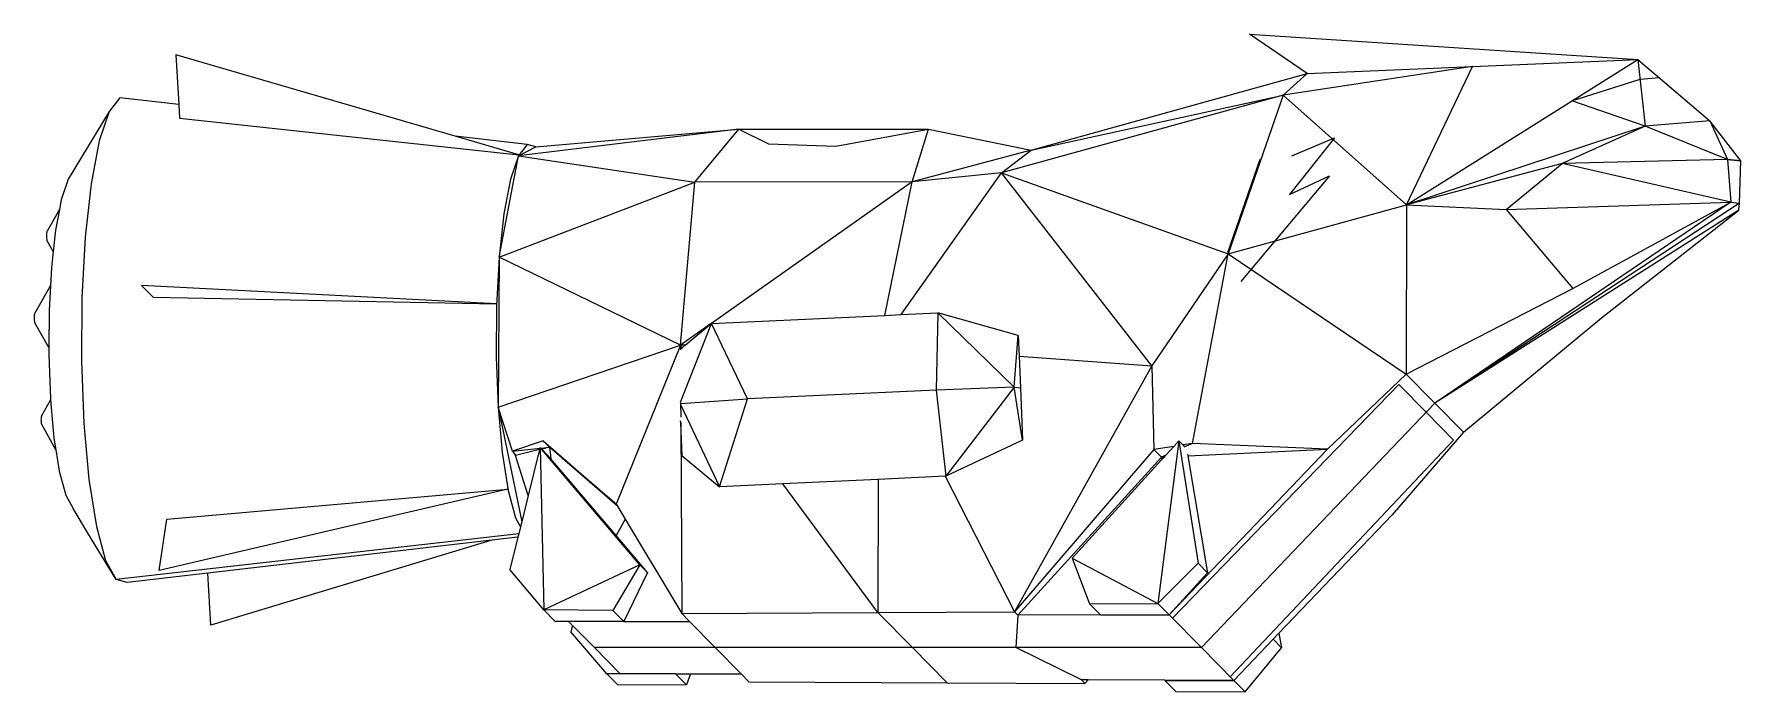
# Model space of a CAD drawing. Extents: x -1184 to 1164, y -483 to 422.
import ezdxf

# ---------------------------------------------------------------- set-up
doc = ezdxf.new("R2010")
doc.units = 0
doc.header["$MEASUREMENT"] = 0
doc.layers.get('0').update_dxf_attribs({"linetype": 'CONTINUOUS'})

msp = doc.modelspace()

# ---------------------------------------------------------------- linework, layer by layer
for p, q in [((566.8, 367.7), (487.6, 422.1)), ((487.6, 422.1), (1022.1, 387.4)), ((-989.6, 393.4), (-985.3, 325.2)), ((-605.3, 281.5), (-989.6, 393.4)), ((794.5, 377.6), (534, 338.2)), ((566.8, 367.7), (1022.1, 387.4)), ((566.8, 367.7), (1022.1, 387.4)), ((566.8, 367.7), (794.5, 377.6)), ((703.5, 187.4), (1022.1, 387.4)), ((703.5, 187.4), (794.5, 377.6)), ((794.5, 377.6), (1022.1, 387.4)), ((1022.1, 387.4), (1121.2, 302.7)), ((1022.1, 387.4), (1032.2, 295.6)), ((187.1, 262.4), (566.8, 367.7)), ((534, 338.2), (566.8, 367.7)), ((931.3, 330.4), (1025.1, 360.2)), ((1025.1, 360.2), (1051.7, 362.2)), ((-1066.5, 334.6), (-1081.3, 315.6)), ((-985.3, 325.2), (-1066.5, 334.6)), ((534, 338.2), (146.7, 231)), ((187.1, 262.4), (534, 338.2)), ((534, 338.2), (458.5, 119.7)), ((534, 338.2), (703.5, 187.4)), ((1032.2, 295.6), (931.3, 330.4)), ((-1081.3, 315.6), (-1137.6, 222.4)), ((-1081.3, 315.6), (-1094.8, 275.3)), ((-985.3, 325.2), (-984.2, 306.3)), ((-984.2, 306.3), (-517.6, 255.9)), ((-215.1, 291.1), (-518.2, 254.8)), ((-494, 267), (-215.1, 291.1)), ((-275.2, 218.6), (-215.1, 291.1)), ((-215.1, 291.1), (-173.9, 271)), ((-215.1, 291.1), (45.9, 291.1)), ((-81.3, 268.1), (45.9, 291.1)), ((23.5, 218.8), (45.9, 291.1)), ((45.9, 291.1), (187.1, 262.4)), ((1032.2, 295.6), (703.5, 187.4)), ((1032.2, 295.6), (917.7, 243.9)), ((1121.2, 302.7), (1032.2, 295.6)), ((1145.2, 249.6), (1032.2, 295.6)), ((1145.2, 249.6), (1032.2, 295.6)), ((1121.2, 302.7), (1145.2, 249.6)), ((1163.7, 247.6), (1121.2, 302.7)), ((-1094.8, 275.3), (-1106, 216.2)), ((-506.2, 270.1), (-605.3, 281.5)), ((-517.6, 255.9), (-605.3, 281.5)), ((-506.2, 270.1), (-518.2, 254.8)), ((-518.2, 254.8), (-494, 267)), ((-494, 267), (-506.2, 270.1)), ((-173.9, 271), (-81.3, 268.1)), ((187.1, 262.4), (23.5, 218.8)), ((146.7, 231), (187.1, 262.4)), ((604.7, 279.5), (542.5, 201.5)), ((545.8, 254.7), (604.7, 279.5)), ((-544.7, 115.2), (-518.2, 254.8)), ((-518.2, 254.8), (-529.1, 222.3)), ((-518.2, 254.8), (-275.2, 218.6)), ((501.7, 249.5), (457.3, 121)), ((917.7, 243.9), (703.5, 187.4)), ((840.8, 180.8), (917.7, 243.9)), ((1145.2, 249.6), (917.7, 243.9)), ((1150, 190.8), (917.7, 243.9)), ((1145.2, 249.6), (1150, 190.8)), ((1145.2, 249.6), (1163.7, 247.6)), ((1163.7, 247.6), (1145.2, 249.6)), ((1161.9, 189.5), (1163.7, 247.6)), ((-1137.6, 222.4), (-1147.1, 194)), ((-1106, 216.2), (-1114.2, 142.5)), ((-544.7, 115.2), (-275.2, 218.6)), ((-529.1, 222.3), (-538.1, 174.7)), ((-295.3, -6.1), (-275.2, 218.6)), ((23.5, 218.8), (-275.2, 218.6)), ((23.5, 218.8), (-252.5, 24)), ((-13.9, 35.1), (23.5, 218.8)), ((8.3, 36.2), (146.7, 231)), ((146.7, 231), (23.5, 218.8)), ((353.2, -34.3), (146.7, 231)), ((146.7, 231), (458.5, 119.7)), ((597.8, 227.2), (475.8, 81.6)), ((542.5, 201.5), (597.8, 227.2)), ((-1147.1, 194), (-1149.5, 180.9)), ((1150, 190.8), (742.8, -85.7)), ((1161.9, 189.5), (742.8, -85.7)), ((840.8, 180.8), (1150, 190.8)), ((932.6, 71.9), (1150, 190.8)), ((1150, 190.8), (1161.9, 189.5)), ((1160.9, 179.7), (1161.9, 189.5)), ((-1149.5, 180.9), (-1166.5, 150.9)), ((-1149.5, 180.9), (-1154.9, 152.5)), ((-538.1, 174.7), (-544.7, 115.2)), ((458.5, 119.7), (703.5, 187.4)), ((703.5, 187.4), (703.4, -45.7)), ((703.5, 187.4), (840.8, 180.8)), ((1160.9, 179.7), (742.8, -85.7)), ((840.8, 180.8), (932.6, 71.9)), ((972.1, 31.9), (1160.9, 179.7)), ((-1167.2, 148), (-1167.4, 146.4)), ((-1167.4, 146.4), (-1167.4, 144.6)), ((-1167.4, 144.6), (-1167.4, 142.8)), ((-1167.4, 142.8), (-1167.3, 141.2)), ((-1167.3, 141.2), (-1167.1, 139.7)), ((-1167, 149.3), (-1167.2, 148)), ((-1166.8, 150.3), (-1167, 149.3)), ((-1166.5, 150.9), (-1166.8, 150.3)), ((-1154.9, 152.5), (-1158.2, 122.8)), ((-1114.2, 142.5), (-1118.7, 59.2)), ((-1167.1, 139.7), (-1166.9, 138.5)), ((-1166.9, 138.5), (-1166.6, 137.8)), ((-1158.2, 122.8), (-1166.6, 137.8)), ((-1158.2, 122.8), (-1160.7, 100.6)), ((458.5, 119.7), (353.2, -34.3)), ((409.1, -141.2), (458.5, 119.7)), ((458.5, 119.7), (703.4, -45.7)), ((-1160.7, 100.6), (-1162, 76.1)), ((-544.7, 115.2), (-548.3, 48)), ((-544.7, 115.2), (-546.2, -91.2)), ((-295.3, -6.1), (-544.7, 115.2)), ((-1162, 76.1), (-1183.4, 38.2)), ((-1162, 76.1), (-1163.9, 42)), ((-1036.6, 76.3), (-1020.8, 59.9)), ((-548.2, 50.9), (-1036.6, 76.3)), ((703.4, -45.7), (932.6, 71.9)), ((-1118.7, 59.2), (-1119.4, -28.1)), ((-1020.8, 59.9), (-548.2, 50.9)), ((-548.3, 48), (-548.9, -22.4)), ((-1184.3, 33.6), (-1184.4, 31.9)), ((-1184.4, 31.9), (-1184.3, 30.1)), ((-1184.2, 35.2), (-1184.3, 33.6)), ((-1184.3, 30.1), (-1184.2, 28.4)), ((-1184, 36.6), (-1184.2, 35.2)), ((-1184.2, 28.4), (-1184.1, 26.9)), ((-1184.1, 26.9), (-1183.8, 25.8)), ((-1183.7, 37.6), (-1184, 36.6)), ((-1183.8, 25.8), (-1183.6, 25)), ((-1183.4, 38.2), (-1183.7, 37.6)), ((-1164.3, -9.3), (-1183.6, 25)), ((-1163.9, 42), (-1164.3, -9.3)), ((-252.9, 23.8), (-295.3, -6.1)), ((-295, -84.3), (-252.6, 24)), ((-288.8, -6.1), (-252.9, 23.8)), ((-252.9, 23.8), (-252.6, 24)), ((-202.9, -79.9), (-252.6, 24)), ((-252.6, 24), (-252.5, 24)), ((-252.5, 24), (-13.9, 35.1)), ((-13.9, 35.1), (8.3, 36.2)), ((8.3, 36.2), (59, 38.5)), ((59, 38.5), (56.8, -67.8)), ((164.1, -63.9), (59, 38.5)), ((169.5, 7.3), (59, 38.5)), ((782.2, -125.7), (972.1, 31.9)), ((164.1, -63.9), (169.5, 7.3)), ((169.5, 7.3), (170.7, -21.1)), ((-1164.3, -9.3), (-1164.3, -19.4)), ((-1164.3, -19.4), (-1162, -79.4)), ((-548.9, -22.4), (-546.2, -91.2)), ((-546.2, -91.2), (-295.3, -6.1)), ((-295.3, -6.1), (-383.6, -224.7)), ((-295.4, -11.6), (-295.3, -11.5)), ((-288.8, -6.1), (-295.3, -6.1)), ((-295.3, -6.1), (-295.3, -11.5)), ((-292.8, -9.5), (-295.3, -6.1)), ((-295.3, -11.5), (-292.8, -9.5)), ((-292.8, -9.5), (-288.8, -6.1)), ((170.7, -21.1), (353.2, -34.3)), ((170.7, -21.1), (172.5, -64.6)), ((-1119.4, -28.1), (-1116.1, -113.5)), ((353.2, -34.3), (164.4, -372.9)), ((353.2, -34.3), (356.1, -149.6)), ((703.4, -45.7), (594.9, -148.9)), ((742.8, -85.7), (703.4, -45.7)), ((56.8, -67.8), (-202.9, -79.9)), ((164.1, -63.9), (56.8, -67.8)), ((56.8, -67.8), (70, -186.4)), ((164.1, -63.9), (70, -186.4)), ((164.1, -63.9), (172.5, -64.6)), ((175.4, -136.5), (164.1, -63.9)), ((172.5, -64.6), (175.4, -136.5)), ((381.9, -381.8), (693.2, -60)), ((693.2, -60), (730.8, -98.2)), ((-1161.9, -81.1), (-1174.2, -103.4)), ((-1162, -79.4), (-1161.9, -81.1)), ((-1161.9, -81.1), (-1157.1, -133.9)), ((-546.2, -91.2), (-540.6, -153.8)), ((-546.2, -91.2), (-513.6, -249.1)), ((-526.2, -151.9), (-546.2, -91.2)), ((-294.9, -85.1), (-294.8, -105.1)), ((-294.8, -86.3), (-202.9, -79.9)), ((-294.8, -88.7), (-241.5, -200.8)), ((-241.5, -200.8), (-202.9, -79.9)), ((742.8, -85.7), (421.5, -422.1)), ((742.8, -85.7), (782.2, -125.7)), ((-1174.9, -107.1), (-1175, -108.6)), ((-1175, -108.6), (-1174.9, -110)), ((-1174.8, -105.8), (-1174.9, -107.1)), ((-1174.9, -110), (-1174.9, -111.4)), ((-1174.9, -111.4), (-1174.7, -112.5)), ((-1174.6, -104.7), (-1174.8, -105.8)), ((-1174.7, -112.5), (-1174.5, -113.5)), ((-1174.4, -103.9), (-1174.6, -104.7)), ((-1174.5, -113.5), (-1174.3, -114.1)), ((-1174.2, -103.4), (-1174.4, -103.9)), ((-1154.5, -150.1), (-1174.3, -114.1)), ((-1116.1, -113.5), (-1109.1, -191)), ((-294.8, -112.3), (-294.9, -110.2)), ((-294.8, -112.3), (-293.5, -375.2)), ((-292.9, -158.3), (-294.8, -112.3)), ((768.5, -136.5), (730.8, -98.2)), ((-1157.1, -133.9), (-1154.5, -150.1)), ((-484.1, -137.4), (-526.2, -151.9)), ((-484.1, -137.4), (-383.6, -224.7)), ((-484.1, -137.4), (-475.4, -146.3)), ((175.4, -136.5), (70, -186.4)), ((390.4, -137.8), (361.5, -361.2)), ((383.7, -145.2), (390.4, -137.8)), ((390.4, -137.8), (416.9, -305.8)), ((390.4, -137.8), (395.8, -143.3)), ((461.2, -462.4), (768.5, -136.5)), ((782.2, -125.7), (683.8, -239.2)), ((-1154.5, -150.1), (-1149.9, -179.2)), ((-540.6, -153.8), (-532.3, -205.7)), ((-526.2, -151.9), (-488.4, -147.7)), ((-526.2, -151.9), (-522, -157.7)), ((-488.9, -149.6), (-522, -157.7)), ((-504.5, -212.6), (-522, -157.7)), ((-488.9, -149.6), (-504.5, -212.6)), ((-488.4, -147.7), (-488.9, -149.6)), ((-488.2, -146.8), (-488.4, -147.7)), ((-351.3, -308), (-488.2, -146.8)), ((-488.2, -146.8), (-483.2, -370.2)), ((-488.2, -146.8), (-487.4, -147.6)), ((-487.4, -147.6), (-475.4, -146.3)), ((-487.4, -147.6), (-486.1, -148.9)), ((-475.4, -146.3), (-486.1, -148.9)), ((-486.1, -148.9), (-477.6, -157.6)), ((-473.6, -162.3), (-477.6, -157.6)), ((-382, -227.4), (-475.4, -146.3)), ((-383.6, -224.7), (-475.4, -146.3)), ((-475.4, -146.3), (-473.6, -162.3)), ((-383.8, -268), (-473.6, -162.3)), ((-292.9, -158.3), (-241.5, -200.8)), ((356.1, -149.6), (164.4, -372.9)), ((169, -377.6), (366.5, -160.1)), ((243.6, -298.9), (366.7, -163.9)), ((383.7, -145.2), (356.1, -149.6)), ((356.1, -149.6), (366.5, -160.1)), ((372.5, -157.4), (366.5, -160.1)), ((366.5, -160.1), (370.2, -159.9)), ((366.5, -160.1), (366.7, -163.9)), ((366.7, -163.9), (370.2, -159.9)), ((370.2, -159.9), (372.5, -157.4)), ((372.5, -157.4), (383.7, -145.2)), ((377.1, -377), (594.9, -148.9)), ((409.1, -141.2), (395.8, -143.3)), ((395.8, -143.3), (398.4, -145.9)), ((409.1, -141.2), (398.4, -145.9)), ((398.4, -145.9), (398.9, -146.4)), ((402.3, -155.9), (402.7, -158.3)), ((402.7, -158.3), (594.9, -148.9)), ((402.7, -158.3), (429.9, -319)), ((594.9, -148.9), (409.1, -141.2)), ((-1149.9, -179.2), (-1140.9, -212.2)), ((69.1, -186.4), (-23, -190.7)), ((69.1, -186.4), (164.4, -372.9)), ((70, -186.4), (69.1, -186.4)), ((-1109.1, -191), (-1098.8, -255.4)), ((-532.6, -204.2), (-1012.2, -316.2)), ((-1001.9, -245.5), (-532.6, -204.2)), ((-532.3, -205.7), (-522, -243.6)), ((-154.3, -196.8), (-241.5, -200.8)), ((-23, -190.7), (-154.3, -196.8)), ((-23.5, -373.8), (-154.3, -196.8)), ((-23, -190.7), (-23.5, -373.8)), ((-1140.9, -212.2), (-1130.7, -230.7)), ((-1105.3, -272.8), (-1130.7, -230.7)), ((-504.5, -212.6), (-513.6, -249.1)), ((-383.6, -224.7), (-382, -227.4)), ((-382, -227.4), (-371.3, -245.3)), ((-1098.8, -255.4), (-1086, -302.4)), ((-1012.2, -316.2), (-1001.9, -245.5)), ((-522, -243.6), (-515.2, -255.8)), ((-515.2, -255.8), (-517.7, -265.6)), ((-513.6, -249.1), (-515.2, -255.8)), ((-371.3, -245.3), (-383.8, -268)), ((-371.3, -245.3), (-293.5, -375.2)), ((528.1, -402.2), (683.8, -239.2)), ((-1071.7, -328.5), (-1105.3, -272.8)), ((-517.7, -265.6), (-1071.7, -328.5)), ((-517.7, -265.6), (-1071.3, -328.6)), ((-554.5, -274.4), (-945.6, -319.5)), ((-554.5, -274.4), (-941.1, -391.2)), ((-518.8, -270.3), (-554.5, -274.4)), ((-518.8, -270.3), (-529.9, -314.8)), ((-517.7, -265.6), (-518.8, -270.3)), ((-517.7, -265.6), (-517.7, -265.6)), ((-340.7, -318.7), (-383.8, -268)), ((-1086, -302.4), (-1071.7, -328.4)), ((243.6, -298.9), (267.7, -361.9)), ((243.6, -298.9), (361.5, -361.2)), ((-1071.7, -328.5), (-1071.7, -328.4)), ((-1071.7, -328.4), (-1071.7, -328.4)), ((-1071.6, -328.6), (-1071.7, -328.5)), ((-1071.6, -328.6), (-1071.6, -328.7)), ((-1071.6, -328.7), (-1071.6, -328.6)), ((-1071.3, -328.6), (-1071.6, -328.7)), ((-1071.6, -328.6), (-1071.6, -328.6)), ((-1056.5, -332.4), (-1071.3, -328.6)), ((-945.6, -319.5), (-1056.5, -332.4)), ((-941.1, -391.2), (-945.6, -319.5)), ((-483.2, -370.2), (-529.9, -314.8)), ((-351.3, -308), (-483.2, -370.2)), ((-351.3, -308), (-388, -370.9)), ((-340.7, -318.7), (-373.1, -386)), ((-351.3, -308), (-340.7, -318.7)), ((361.5, -361.2), (416.9, -305.8)), ((377.1, -377), (429.9, -319)), ((416.9, -305.8), (429.9, -319)), ((-483.2, -370.2), (-467.6, -386)), ((-388, -370.9), (-483.2, -370.2)), ((-388, -370.9), (-373.1, -386)), ((-293.5, -375.2), (-23.5, -373.8)), ((-293.5, -375.2), (-282.9, -386)), ((-23.5, -373.8), (164.4, -372.9)), ((-23.5, -373.8), (24, -422.1)), ((164.4, -372.9), (169, -377.6)), ((267.7, -361.9), (361.5, -361.2)), ((267.7, -361.9), (282.5, -377)), ((361.5, -361.2), (377.1, -377)), ((-449.1, -386), (-467.6, -386)), ((-449.1, -386), (-443.8, -391.5)), ((-373.1, -386), (-449.1, -386)), ((-443.8, -391.5), (-445.8, -400.3)), ((-443.8, -391.5), (-413.6, -422.1)), ((-373.1, -386), (-282.9, -386)), ((-282.9, -386), (-247.4, -422.1)), ((169, -377.6), (166.2, -422.1)), ((377.1, -377), (169, -377.6)), ((282.5, -377), (377.1, -377)), ((421.5, -422.1), (377.1, -377)), ((-396.5, -458.2), (-445.8, -400.3)), ((-247.4, -422.1), (-413.6, -422.1)), ((-378, -458.2), (-413.6, -422.1)), ((24, -422.1), (-247.4, -422.1)), ((-211.8, -458.2), (-247.4, -422.1)), ((166.2, -422.1), (24, -422.1)), ((71.6, -470.4), (24, -422.1)), ((421.5, -422.1), (166.2, -422.1)), ((256.7, -466.6), (166.2, -422.1)), ((421.5, -422.1), (466, -467.2)), ((466, -467.2), (520.1, -410.6)), ((481.5, -483), (531.8, -422.5)), ((520.1, -410.6), (528.1, -402.2)), ((531.8, -422.5), (520.1, -410.6)), ((528.1, -402.2), (531.8, -422.5)), ((-381, -474), (-396.5, -458.2)), ((-378, -458.2), (-396.5, -458.2)), ((-302, -458.2), (-378, -458.2)), ((-287.1, -473.3), (-302, -458.2)), ((-302, -458.2), (-281.2, -458.2)), ((-281.2, -458.2), (-287.1, -473.3)), ((-281.2, -458.2), (-211.8, -458.2)), ((-201.2, -469), (-211.8, -458.2)), ((-201.2, -469), (71.6, -470.4)), ((261.3, -471.3), (256.7, -466.6)), ((265.7, -466.6), (256.7, -466.6)), ((265.7, -466.6), (261.3, -471.3)), ((371.3, -466.9), (265.7, -466.6)), ((371.3, -466.9), (371.4, -467.2)), ((466, -467.2), (371.3, -466.9)), ((386.3, -482.3), (371.4, -467.2)), ((371.4, -467.2), (466, -467.2)), ((481.5, -483), (466, -467.2)), ((-287.1, -473.3), (-381, -474)), ((71.6, -470.4), (261.3, -471.3)), ((386.3, -482.3), (481.5, -483))]:
    msp.add_line(p, q)

doc.saveas('drawing.dxf')
